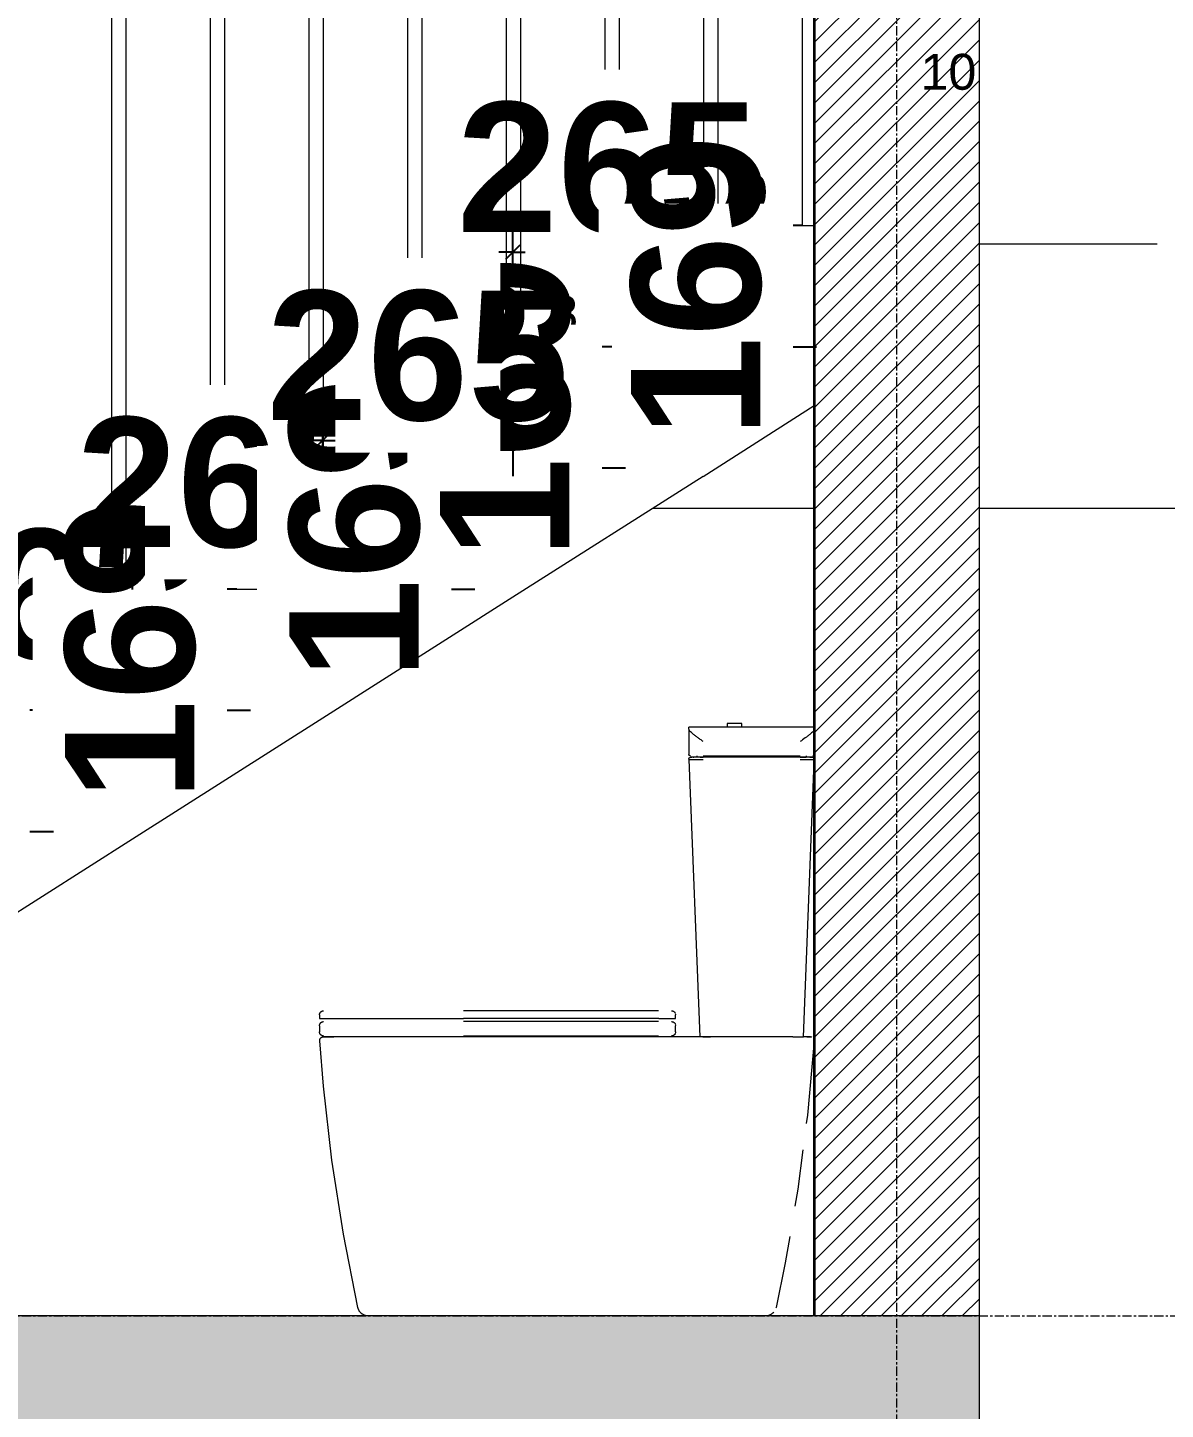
# Model space of a CAD drawing. Header units: inches. Extents: x 22 to 382261, y 22 to 371281.
# Drawn here: x 45617 to 47202, y 51440 to 53365 of the extents above; entities that cross this region are included whole.
import ezdxf

# ---------------------------------------------------------------- set-up
doc = ezdxf.new("R2010")
doc.units = ezdxf.units.IN
doc.header["$MEASUREMENT"] = 0
doc.linetypes.add('Grid Line 1_2_', pattern=[22.225, 12.7, -3.175, 3.175, -3.175])
for name, color, linetype, lineweight in [('A-ANNO-DIMS', 211, 'Continuous', 9), ('A-DETL-GENF', 92, 'Continuous', 9), ('A-DETL-THIN', 151, 'Continuous', 9), ('A-FLOR-HRAL', 11, 'Continuous', 9), ('A-FLOR-LEVL', 51, 'Continuous', 9), ('A-WALL-PATT', 111, 'Continuous', 9), ('I-WALL', 2, 'Continuous', 9), ('P-SANR-FIXT', 6, 'Continuous', 9), ('S-GRID', 1, 'Continuous', 9), ('S-STRS', 31, 'Continuous', 9), ('S-STRS-ANNO', 31, 'Continuous', 9)]:
    doc.layers.add(name, color=color, linetype=linetype, lineweight=lineweight)
doc.styles.add('Arial_1', font='arial.ttf', dxfattribs={"height": 340})
doc.styles.add('Arial_B_1', font='arialbd.ttf', dxfattribs={"height": 180.555556})
doc.dimstyles.new('1_3', dxfattribs={"dimscale": 304.8, "dimtxt": 51.01297, "dimasz": 0.065104, "dimexe": 0.164042, "dimexo": 0.0625, "dimgap": 0.082021, "dimtad": 1, "dimdec": 0, "dimzin": 0, "dimdsep": 46, "dimtxsty": 'Arial_B_1', "dimblk1": 'OBLIQUE', "dimblk2": 'OBLIQUE', "dimsah": 1, "dimcen": 0.09, "dimdle": 0.164042, "dimazin": 0, "dimtfac": 1, "dimtdec": 4, "dimtix": 1, "dimtmove": 0, "dimatfit": 3, "dimfxl": 0.164042, "dimfxlon": 1, "dimtvp": 1, "dimtfill": 1, "dimtolj": 1, "dimtzin": 0, "dimarcsym": 2})

# ---------------------------------------------------------------- blocks, each defined once
blk = doc.blocks.new('Railing - 20mm-958038-Section C-C - STAIRS')
at = {"layer": 'A-FLOR-HRAL'}
for p, q in [((11991.9, 1818.8), (11991.9, 2733.8)), ((12011.9, 2681.2), (12011.9, 2721.1))]:
    blk.add_line(p, q, dxfattribs=at)
blk = doc.blocks.new('Railing - 20mm-957130-Section C-C - STAIRS')
at = {"layer": 'A-FLOR-HRAL'}
for p, q in [((11854.4, 1818.8), (11854.4, 2797.9)), ((11874.4, 1818.8), (11874.4, 2808.6))]:
    blk.add_line(p, q, dxfattribs=at)
blk = doc.blocks.new('Railing - 20mm-957128-Section C-C - STAIRS')
at = {"layer": 'A-FLOR-HRAL'}
for p, q in [((11736.9, 1650), (11736.9, 2715.3)), ((11716.9, 1650), (11716.9, 2701.3))]:
    blk.add_line(p, q, dxfattribs=at)
blk = doc.blocks.new('Railing - 20mm-957126-Section C-C - STAIRS')
at = {"layer": 'A-FLOR-HRAL'}
for p, q in [((11599.4, 1650), (11599.4, 2618.7)), ((11579.4, 1650), (11579.4, 2604.7)), ((11579.4, 1650), (11588.2, 1650))]:
    blk.add_line(p, q, dxfattribs=at)
blk = doc.blocks.new('Railing - 20mm-957124-Section C-C - STAIRS')
at = {"layer": 'A-FLOR-HRAL'}
for p, q in [((11461.9, 1481.2), (11461.9, 2522.1)), ((11441.9, 1481.2), (11441.9, 2508.1))]:
    blk.add_line(p, q, dxfattribs=at)
blk = doc.blocks.new('Railing - 20mm-957122-Section C-C - STAIRS')
at = {"layer": 'A-FLOR-HRAL'}
for p, q in [((11324.4, 1481.3), (11324.4, 2425.5)), ((11304.4, 1312.5), (11304.4, 2411.5))]:
    blk.add_line(p, q, dxfattribs=at)
blk = doc.blocks.new('Railing - 20mm-957120-Section C-C - STAIRS')
at = {"layer": 'A-FLOR-HRAL'}
for p, q in [((11186.9, 1312.5), (11186.9, 2328.9)), ((11166.9, 1312.5), (11166.9, 2314.9))]:
    blk.add_line(p, q, dxfattribs=at)
blk = doc.blocks.new('Railing - 20mm-957118-Section C-C - STAIRS')
at = {"layer": 'A-FLOR-HRAL'}
for p, q in [((11029.4, 1143.8), (11029.4, 2218.3)), ((11049.4, 1143.8), (11049.4, 2232.3))]:
    blk.add_line(p, q, dxfattribs=at)
blk = doc.blocks.new('Railing - Railing-670068-Section C-C - STAIRS')
for name in ['Railing - 20mm-957130-Section C-C - STAIRS', 'Railing - 20mm-958038-Section C-C - STAIRS', 'Railing - 20mm-957128-Section C-C - STAIRS', 'Railing - 20mm-957126-Section C-C - STAIRS', 'Railing - 20mm-957124-Section C-C - STAIRS', 'Railing - 20mm-957122-Section C-C - STAIRS', 'Railing - 20mm-957120-Section C-C - STAIRS', 'Railing - 20mm-957118-Section C-C - STAIRS']:
    blk.add_blockref(name, (0, 0))
blk = doc.blocks.new('Water_Closet_Toilet_19179_0001 - 540 x 360mm-368831-Section C-C - STAIRS')
at = {"layer": 'P-SANR-FIXT'}
for p, q in [((12008.2, 1120), (11833.5, 1120)), ((11833.5, 1117.3), (11833.5, 1082.2)), ((11907, 1125), (11887, 1125)), ((11887, 1125), (11887, 1120)), ((11907, 1120), (11907, 1125)), ((11844.6, 1080), (11844.6, 1078.1)), ((11849.2, 1078.1), (11853.5, 1078.1)), ((11853.5, 1080), (11988.3, 1080)), ((11988.3, 1078.1), (11853.5, 1078.1)), ((11988.3, 1078.1), (11997, 1078.1)), ((11997.2, 1078.1), (11997.2, 1080)), ((11833.5, 1075.7), (11833.5, 1074.9)), ((11833.5, 1074.9), (11848.5, 688.8)), ((11833.5, 1074.9), (11839.4, 1074.9)), ((11839.4, 1074.9), (11843, 1074.9)), ((11843.5, 1074.9), (11853.5, 1074.9)), ((11988.3, 1074.9), (12002.5, 1074.9)), ((11993.3, 688.8), (12008.2, 1071.9)), ((12002.5, 1074.9), (12008.2, 1074.9)), ((11318.7, 719.3), (11318.7, 714.3)), ((11318.7, 714.3), (11519.5, 714.3)), ((11791.1, 725), (11519.2, 725)), ((11791.4, 714.3), (11519.5, 714.3)), ((11791.4, 714.3), (11815, 714.3)), ((11815, 714.3), (11815, 719.3)), ((11318.7, 704.3), (11318.7, 695.7)), ((11791.1, 710), (11519.2, 710)), ((11815, 695.7), (11815, 704.3)), ((11519.2, 690), (11791.1, 690)), ((11932.5, 688.8), (11519.2, 688.8)), ((11852.9, 688.8), (11863.5, 688.8)), ((11978.3, 688.8), (11863.5, 688.8)), ((11978.3, 688.8), (11993.3, 688.8)), ((11954.9, 311.8), (11954.7, 311.2))]:
    blk.add_line(p, q, dxfattribs=at)
at = {"layer": 'P-SANR-FIXT', "flags": 128}
for points in [[(11833.5, 1117.3), (11833.5, 1118.8), (11833.5, 1119.7), (11833.5, 1120)], [(11835.7, 1080), (11835.6, 1080), (11835.5, 1080), (11835.4, 1080), (11835.4, 1080), (11835.3, 1080), (11835.2, 1080.1), (11835.1, 1080.1), (11835, 1080.1), (11834.9, 1080.1), (11834.9, 1080.2), (11834.8, 1080.2), (11834.7, 1080.2), (11834.6, 1080.3), (11834.5, 1080.3), (11834.5, 1080.4), (11834.4, 1080.4), (11834.3, 1080.5), (11834.3, 1080.5), (11834.2, 1080.6), (11834.1, 1080.7), (11834.1, 1080.7), (11834, 1080.8), (11834, 1080.9), (11833.9, 1080.9), (11833.9, 1081), (11833.8, 1081.1), (11833.8, 1081.1), (11833.7, 1081.2), (11833.7, 1081.3), (11833.7, 1081.4), (11833.6, 1081.5), (11833.6, 1081.6), (11833.6, 1081.6), (11833.6, 1081.7), (11833.6, 1081.8), (11833.5, 1081.9), (11833.5, 1082), (11833.5, 1082.1), (11833.5, 1082.1)], [(11833.9, 1077.1), (11833.9, 1077.2), (11834, 1077.3), (11834.1, 1077.3), (11834.1, 1077.4), (11834.2, 1077.5), (11834.2, 1077.5), (11834.3, 1077.6), (11834.4, 1077.6), (11834.5, 1077.7), (11834.5, 1077.7), (11834.6, 1077.8), (11834.7, 1077.8), (11834.8, 1077.9), (11834.9, 1077.9), (11834.9, 1077.9), (11835, 1078), (11835.1, 1078), (11835.2, 1078), (11835.3, 1078.1), (11835.4, 1078.1), (11835.5, 1078.1), (11835.6, 1078.1), (11835.6, 1078.1), (11835.7, 1078.1), (11835.8, 1078.1)], [(11835.8, 1078.1), (11835.8, 1078.1), (11835.8, 1078.1), (11835.9, 1078.1), (11836, 1078.1), (11836.1, 1078.1), (11836.3, 1078.1), (11836.4, 1078.1), (11836.7, 1078.1), (11836.9, 1078.1), (11837.2, 1078.1), (11837.4, 1078.1)], [(11853.5, 1078.1), (11852.8, 1078.1), (11852.1, 1078.1), (11851.4, 1078.1), (11850.7, 1078.1), (11850, 1078.1), (11849.3, 1078.1), (11848.6, 1078.1), (11847.9, 1078.1), (11847.3, 1078.1), (11846.6, 1078.1), (11846, 1078.1), (11845.3, 1078.1), (11844.7, 1078.1), (11844.1, 1078.1), (11843.5, 1078.1), (11842.9, 1078.1), (11842.3, 1078.1), (11841.8, 1078.1), (11841.3, 1078.1), (11840.8, 1078.1), (11840.3, 1078.1), (11839.8, 1078.1), (11839.4, 1078.1), (11839, 1078.1), (11838.6, 1078.1), (11838.2, 1078.1), (11837.9, 1078.1), (11837.5, 1078.1), (11837.2, 1078.1), (11837, 1078.1), (11836.7, 1078.1), (11836.5, 1078.1), (11836.3, 1078.1), (11836.1, 1078.1), (11836, 1078.1), (11835.9, 1078.1), (11835.8, 1078.1), (11835.8, 1078.1), (11835.8, 1078.1)], [(11839.3, 1078.1), (11839.7, 1078.1), (11840.2, 1078.1)], [(12006.1, 1078.1), (12006.1, 1078.1), (12006, 1078.1), (12006, 1078.1), (12005.9, 1078.1), (12005.7, 1078.1), (12005.6, 1078.1), (12005.4, 1078.1), (12005.2, 1078.1), (12004.9, 1078.1), (12004.7, 1078.1), (12004.4, 1078.1), (12004.1, 1078.1), (12003.7, 1078.1), (12003.4, 1078.1), (12003, 1078.1), (12002.6, 1078.1), (12002.1, 1078.1), (12001.7, 1078.1), (12001.2, 1078.1), (12000.7, 1078.1), (12000.2, 1078.1), (11999.6, 1078.1), (11999.1, 1078.1), (11998.5, 1078.1), (11997.9, 1078.1), (11997.3, 1078.1), (11996.7, 1078.1), (11996.1, 1078.1), (11995.4, 1078.1), (11994.7, 1078.1), (11994.1, 1078.1), (11993.4, 1078.1), (11992.7, 1078.1), (11992, 1078.1), (11991.3, 1078.1), (11990.6, 1078.1), (11989.9, 1078.1), (11989.2, 1078.1), (11988.5, 1078.1), (11988.3, 1078.1)], [(12002, 1078.1), (12002.4, 1078.1), (12002.9, 1078.1), (12003.3, 1078.1), (12003.6, 1078.1), (12004, 1078.1), (12004.3, 1078.1), (12004.6, 1078.1), (12004.9, 1078.1), (12005.1, 1078.1), (12005.3, 1078.1), (12005.5, 1078.1), (12005.7, 1078.1), (12005.8, 1078.1), (12005.9, 1078.1), (12006, 1078.1), (12006.1, 1078.1), (12006.1, 1078.1)], [(12008.2, 1081.5), (12008.2, 1081.4), (12008.1, 1081.3), (12008.1, 1081.2), (12008.1, 1081.2), (12008, 1081.1), (12008, 1081), (12007.9, 1080.9), (12007.9, 1080.9), (12007.8, 1080.8), (12007.8, 1080.7), (12007.7, 1080.7), (12007.6, 1080.6), (12007.6, 1080.6), (12007.5, 1080.5), (12007.5, 1080.4), (12007.4, 1080.4), (12007.3, 1080.3), (12007.2, 1080.3), (12007.2, 1080.3), (12007.1, 1080.2), (12007, 1080.2), (12006.9, 1080.1), (12006.8, 1080.1), (12006.8, 1080.1), (12006.7, 1080.1), (12006.6, 1080), (12006.5, 1080), (12006.4, 1080), (12006.3, 1080), (12006.2, 1080), (12006.2, 1080), (12006.1, 1080)], [(12006.1, 1078.1), (12006.2, 1078.1), (12006.3, 1078.1), (12006.3, 1078.1), (12006.4, 1078.1), (12006.5, 1078.1), (12006.6, 1078), (12006.7, 1078), (12006.8, 1078), (12006.9, 1078), (12007, 1077.9), (12007, 1077.9), (12007.1, 1077.8), (12007.2, 1077.8), (12007.3, 1077.8), (12007.4, 1077.7), (12007.4, 1077.7), (12007.5, 1077.6), (12007.6, 1077.5), (12007.6, 1077.5), (12007.7, 1077.4), (12007.8, 1077.3), (12007.8, 1077.3), (12007.9, 1077.2), (12007.9, 1077.1), (12008, 1077.1), (12008, 1077)], [(11833.5, 1075.7), (11833.5, 1075.8), (11833.5, 1075.9), (11833.5, 1076), (11833.5, 1076.1), (11833.5, 1076.2), (11833.5, 1076.3), (11833.6, 1076.4), (11833.6, 1076.5), (11833.6, 1076.6), (11833.6, 1076.6)], [(11318.7, 719.3), (11318.7, 719.6), (11318.8, 719.8), (11318.8, 720), (11318.8, 720.2), (11318.8, 720.5), (11318.9, 720.7), (11319, 720.9), (11319, 721.1), (11319.1, 721.3), (11319.2, 721.5), (11319.3, 721.7), (11319.4, 721.9), (11319.5, 722.1), (11319.6, 722.3), (11319.7, 722.5), (11319.9, 722.7), (11320, 722.9), (11320.1, 723.1), (11320.3, 723.2), (11320.5, 723.4), (11320.6, 723.6), (11320.8, 723.7), (11321, 723.8), (11321.2, 724), (11321.3, 724.1), (11321.5, 724.2), (11321.7, 724.3), (11321.9, 724.4), (11322.1, 724.5), (11322.4, 724.6), (11322.6, 724.7), (11322.8, 724.8), (11323, 724.8), (11323.2, 724.9), (11323.4, 724.9), (11323.7, 725), (11323.9, 725), (11324.1, 725), (11324.3, 725), (11324.4, 725)], [(11809.3, 725), (11809.5, 725), (11809.8, 725), (11810, 725), (11810.2, 724.9), (11810.4, 724.9), (11810.7, 724.8), (11810.9, 724.8), (11811.1, 724.7), (11811.3, 724.6), (11811.5, 724.6), (11811.7, 724.5), (11811.9, 724.4), (11812.1, 724.3), (11812.3, 724.1), (11812.5, 724), (11812.7, 723.9), (11812.9, 723.7), (11813.1, 723.6), (11813.2, 723.4), (11813.4, 723.3), (11813.5, 723.1), (11813.7, 722.9), (11813.8, 722.8), (11814, 722.6), (11814.1, 722.4), (11814.2, 722.2), (11814.3, 722), (11814.4, 721.8), (11814.5, 721.6), (11814.6, 721.4)], [(11814.9, 720.5), (11814.9, 720.3), (11814.9, 720.1), (11815, 719.8), (11815, 719.6), (11815, 719.4)], [(11318.7, 704.3), (11318.7, 704.6), (11318.8, 704.8), (11318.8, 705), (11318.8, 705.2), (11318.8, 705.5), (11318.9, 705.7), (11319, 705.9), (11319, 706.1), (11319.1, 706.3), (11319.2, 706.5), (11319.3, 706.7), (11319.4, 706.9), (11319.5, 707.1), (11319.6, 707.3), (11319.7, 707.5), (11319.9, 707.7), (11320, 707.9), (11320.1, 708.1), (11320.3, 708.2), (11320.5, 708.4), (11320.6, 708.6), (11320.8, 708.7), (11321, 708.8), (11321.2, 709), (11321.3, 709.1), (11321.5, 709.2), (11321.7, 709.3), (11321.9, 709.4), (11322.1, 709.5), (11322.4, 709.6), (11322.6, 709.7), (11322.8, 709.8), (11323, 709.8), (11323.2, 709.9), (11323.4, 709.9), (11323.7, 710), (11323.9, 710), (11324.1, 710), (11324.3, 710), (11324.4, 710)], [(11324.4, 690), (11324.2, 690), (11324, 690), (11323.7, 690), (11323.5, 690.1), (11323.3, 690.1), (11323.1, 690.2), (11322.8, 690.2), (11322.6, 690.3), (11322.4, 690.4), (11322.2, 690.4), (11322, 690.5), (11321.8, 690.6), (11321.6, 690.7), (11321.4, 690.9), (11321.2, 691), (11321, 691.1), (11320.8, 691.3), (11320.7, 691.4), (11320.5, 691.6), (11320.3, 691.7), (11320.2, 691.9), (11320, 692.1), (11319.9, 692.2), (11319.8, 692.4), (11319.6, 692.6), (11319.5, 692.8), (11319.4, 693), (11319.3, 693.2), (11319.2, 693.4), (11319.1, 693.6), (11319, 693.8), (11319, 694), (11318.9, 694.3), (11318.9, 694.5), (11318.8, 694.7), (11318.8, 694.9), (11318.8, 695.2), (11318.7, 695.4), (11318.7, 695.6), (11318.7, 695.7)], [(11809.3, 710), (11809.5, 710), (11809.8, 710), (11810, 710), (11810.2, 709.9), (11810.4, 709.9), (11810.7, 709.8), (11810.9, 709.8), (11811.1, 709.7), (11811.3, 709.6), (11811.5, 709.6), (11811.7, 709.5), (11811.9, 709.4), (11812.1, 709.3), (11812.3, 709.1), (11812.5, 709), (11812.7, 708.9), (11812.9, 708.7), (11813.1, 708.6), (11813.2, 708.4), (11813.4, 708.3), (11813.5, 708.1), (11813.7, 707.9), (11813.8, 707.8), (11814, 707.6), (11814.1, 707.4), (11814.2, 707.2), (11814.3, 707), (11814.4, 706.8), (11814.5, 706.6), (11814.6, 706.4)], [(11814.6, 693.7), (11814.5, 693.5), (11814.4, 693.3), (11814.3, 693.1), (11814.2, 692.9), (11814.1, 692.7), (11814, 692.5), (11813.9, 692.3), (11813.7, 692.1), (11813.6, 691.9), (11813.4, 691.8), (11813.3, 691.6), (11813.1, 691.4), (11812.9, 691.3), (11812.7, 691.2), (11812.6, 691), (11812.4, 690.9), (11812.2, 690.8), (11812, 690.7), (11811.8, 690.6), (11811.6, 690.5), (11811.4, 690.4), (11811.2, 690.3), (11810.9, 690.2), (11810.7, 690.2), (11810.5, 690.1), (11810.3, 690.1), (11810.1, 690), (11809.8, 690), (11809.6, 690), (11809.4, 690), (11809.3, 690)], [(11815, 695.7), (11815, 695.4), (11815, 695.2), (11814.9, 695), (11814.9, 694.8), (11814.9, 694.5), (11814.8, 694.3)], [(11814.9, 705.5), (11814.9, 705.3), (11814.9, 705.1), (11815, 704.8), (11815, 704.6), (11815, 704.4)], [(11319.1, 683.4), (11319, 683.6), (11319, 683.8), (11319, 684), (11319.1, 684.2), (11319.1, 684.4), (11319.1, 684.6), (11319.2, 684.8), (11319.2, 685), (11319.3, 685.2), (11319.3, 685.4), (11319.4, 685.6), (11319.5, 685.8), (11319.5, 686), (11319.6, 686.1), (11319.7, 686.3), (11319.8, 686.5), (11319.9, 686.7), (11320.1, 686.8), (11320.2, 687), (11320.3, 687.1), (11320.5, 687.3), (11320.6, 687.4), (11320.7, 687.5), (11320.9, 687.7), (11321.1, 687.8), (11321.2, 687.9), (11321.4, 688), (11321.6, 688.1), (11321.7, 688.2), (11321.9, 688.3), (11322.1, 688.4), (11322.3, 688.5), (11322.5, 688.5), (11322.7, 688.6), (11322.9, 688.6), (11323, 688.7), (11323.2, 688.7), (11323.4, 688.8), (11323.6, 688.8), (11323.8, 688.8), (11324, 688.8), (11324, 688.8)], [(11372.2, 311.8), (11352.1, 414), (11336.1, 516.8), (11324.2, 620.2), (11319.1, 683.4)], [(11519.2, 688.8), (11511.8, 688.8), (11504.4, 688.8), (11497.1, 688.8), (11489.7, 688.8), (11482.4, 688.8), (11475.1, 688.8), (11467.8, 688.8), (11460.7, 688.8), (11453.6, 688.8), (11446.6, 688.8), (11439.7, 688.8), (11432.9, 688.8), (11426.2, 688.8), (11419.7, 688.8), (11413.3, 688.8), (11407, 688.8), (11400.9, 688.8), (11395, 688.8), (11389.3, 688.8), (11383.8, 688.8), (11378.4, 688.8), (11373.3, 688.8), (11368.4, 688.8), (11363.7, 688.8), (11359.2, 688.8), (11355, 688.8), (11351, 688.8), (11347.3, 688.8), (11343.9, 688.8), (11340.7, 688.8), (11337.7, 688.8), (11335.1, 688.8), (11332.7, 688.8), (11330.6, 688.8), (11328.8, 688.8), (11327.3, 688.8), (11326, 688.8), (11325.1, 688.8), (11324.5, 688.8), (11324.1, 688.8), (11324, 688.8)], [(11324, 688.8), (11324.2, 688.8), (11324.6, 688.8), (11325.4, 688.8), (11326.4, 688.8), (11327.7, 688.8), (11329.3, 688.8), (11331.2, 688.8), (11333.4, 688.8), (11335.9, 688.8), (11338.6, 688.8)], [(11948.3, 688.8), (11946.8, 688.8), (11943.9, 688.8), (11941, 688.8), (11938.1, 688.8), (11935.1, 688.8), (11932.5, 688.8)], [(12003, 688.8), (12002.9, 688.8), (12002.8, 688.8), (12002.5, 688.8), (12002, 688.8), (12001.5, 688.8), (12000.9, 688.8), (12000.1, 688.8), (11999.2, 688.8), (11998.2, 688.8), (11997.1, 688.8), (11995.9, 688.8), (11994.6, 688.8), (11993.3, 688.8)], [(12008, 683.4), (11998.7, 579.8), (11997.1, 568.1)], [(11997.7, 688.8), (11998.4, 688.8), (11999.3, 688.8), (12000.2, 688.8), (12001, 688.8), (12001.6, 688.8), (12002.1, 688.8), (12002.5, 688.8), (12002.8, 688.8), (12003, 688.8), (12003, 688.8)], [(12003, 688.8), (12003.2, 688.8), (12003.4, 688.8), (12003.6, 688.8), (12003.8, 688.7), (12004, 688.7), (12004.2, 688.6), (12004.4, 688.6), (12004.6, 688.5), (12004.8, 688.5), (12004.9, 688.4)], [(11992.3, 531.4), (11985.2, 476.5), (11981.1, 452.7)], [(11973.9, 410.5), (11967.6, 373.9), (11954.9, 311.8)], [(11386.8, 300), (11386.2, 300), (11385.6, 300), (11385, 300.1), (11384.5, 300.2), (11383.9, 300.3), (11383.3, 300.4), (11382.7, 300.6), (11382.1, 300.8), (11381.6, 301), (11381, 301.2), (11380.5, 301.4), (11379.9, 301.7), (11379.4, 302), (11378.9, 302.3), (11378.4, 302.6), (11377.9, 303), (11377.4, 303.3), (11376.9, 303.7), (11376.5, 304.1), (11376.1, 304.5), (11375.7, 305), (11375.3, 305.4), (11374.9, 305.9), (11374.6, 306.4), (11374.2, 306.9), (11373.9, 307.4), (11373.6, 307.9), (11373.3, 308.5), (11373.1, 309), (11372.9, 309.6), (11372.7, 310.1), (11372.5, 310.7), (11372.3, 311.3), (11372.2, 311.8)], [(11943.7, 300.4), (11943.1, 300.3), (11942.5, 300.2), (11942, 300.1), (11941.4, 300), (11940.8, 300), (11940.2, 300)], [(11951.7, 305.4), (11951.3, 305), (11950.9, 304.5), (11950.5, 304.1), (11950.1, 303.7), (11949.6, 303.3), (11949.1, 302.9), (11948.6, 302.6), (11948.1, 302.3), (11947.6, 302), (11947.1, 301.7), (11946.5, 301.4), (11946, 301.2), (11945.4, 300.9), (11944.9, 300.7), (11944.3, 300.6)]]:
    blk.add_lwpolyline(points, dxfattribs=at)
at = {"layer": 'P-SANR-FIXT'}
blk.add_open_spline([(11853.5, 1100), (11852.1, 1101), (11849.3, 1103), (11845.3, 1105.9), (11841.5, 1108.7), (11838.2, 1111.3), (11835.6, 1113.7), (11833.9, 1115.7), (11833.5, 1116.8), (11833.5, 1117.3)], degree=3, dxfattribs=at)
blk.add_open_spline([(12008.3, 1117), (12008.1, 1116.2), (12007.2, 1114.7), (12004.6, 1112.2), (12002, 1110), (11998.9, 1107.6), (11994.4, 1104.3), (11990.8, 1101.7), (11988.3, 1100)], degree=3, knots=[0.031614, 0.031614, 0.031614, 0.031614, 0.25, 0.375, 0.5, 0.625, 0.75, 1, 1, 1, 1], dxfattribs=at)
blk = doc.blocks.new('_Oblique')
at = {"color": 0, "linetype": 'ByBlock', "lineweight": -2}
blk.add_line((-0.5, -0.5), (0.5, 0.5), dxfattribs=at)
blk = doc.blocks.new('*D5031')
at = {"layer": 'A-ANNO-DIMS', "color": 0, "lineweight": -2, "transparency": 16777216}
for p, q in [((46292.9, 53021.1), (46292.9, 53102)), ((46557.9, 53083), (46557.9, 53002)), ((46292.9, 53052), (46273.1, 53052)), ((46292.9, 53052), (46557.9, 53052)), ((46557.9, 53052), (46577.8, 53052))]:
    blk.add_line(p, q, dxfattribs=at)
at = {"layer": 'Defpoints', "color": 0, "transparency": 16777216}
blk.add_point((46292.9, 53002), dxfattribs=at)
at = {"layer": 'A-ANNO-DIMS', "color": 0, "lineweight": -2, "transparency": 16777216, "xscale": 19.84375, "yscale": 19.84375, "zscale": 19.84375}
blk.add_blockref('_Oblique', (46292.9, 53052), dxfattribs=at)
at = {"layer": 'A-ANNO-DIMS', "color": 0, "lineweight": -2, "transparency": 16777216, "xscale": 19.84375, "yscale": 19.84375, "zscale": 19.84375, "rotation": 180}
blk.add_blockref('_Oblique', (46557.9, 53052), dxfattribs=at)
at = {"layer": 'A-ANNO-DIMS', "color": 0, "transparency": 16777216, "insert": (46425.4, 53169.2), "char_height": 180.56, "width": 139.921, "attachment_point": 5, "style": 'Arial_B_1', "bg_fill": 3, "box_fill_scale": 1.25, "bg_fill_color": 256, "bg_fill_true_color": 13158600, "bg_fill_transparency": 0}
blk.add_mtext('\\A1;265', dxfattribs=at)
at = {"layer": 'Defpoints', "color": 0, "transparency": 16777216}
for p in [(46557.9, 53102), (46557.9, 53052)]:
    blk.add_point(p, dxfattribs=at)
blk = doc.blocks.new('*D5044')
at = {"layer": 'A-ANNO-DIMS', "color": 0, "lineweight": -2, "transparency": 16777216}
for p, q in [((45602.6, 52413.9), (45602.6, 52433.8)), ((45633.5, 52413.9), (45552.6, 52413.9)), ((45602.6, 52413.9), (45602.6, 52245.2)), ((45571.6, 52245.2), (45652.6, 52245.2)), ((45602.6, 52245.2), (45602.6, 52225.3))]:
    blk.add_line(p, q, dxfattribs=at)
at = {"layer": 'Defpoints', "color": 0, "transparency": 16777216}
blk.add_point((45652.6, 52413.9), dxfattribs=at)
at = {"layer": 'A-ANNO-DIMS', "color": 0, "lineweight": -2, "transparency": 16777216, "xscale": 19.84375, "yscale": 19.84375, "zscale": 19.84375}
for p, rotation in [((45602.6, 52413.9), 270), ((45602.6, 52245.2), 90)]:
    blk.add_blockref('_Oblique', p, dxfattribs=dict(at, rotation=rotation))
at = {"layer": 'A-ANNO-DIMS', "color": 0, "transparency": 16777216, "insert": (45485.3, 52329.5), "char_height": 180.56, "width": 139.921, "attachment_point": 5, "rotation": 90, "style": 'Arial_B_1', "bg_fill": 3, "box_fill_scale": 1.25, "bg_fill_color": 256, "bg_fill_true_color": 13158600, "bg_fill_transparency": 0}
blk.add_mtext('\\A1;169', dxfattribs=at)
at = {"layer": 'Defpoints', "color": 0, "transparency": 16777216}
for p in [(45552.6, 52245.2), (45602.6, 52245.2)]:
    blk.add_point(p, dxfattribs=at)
blk = doc.blocks.new('*D5045')
at = {"layer": 'A-ANNO-DIMS', "color": 0, "lineweight": -2, "transparency": 16777216}
for p, q in [((45497.9, 52426.5), (45497.9, 52507.4)), ((45762.9, 52488.4), (45762.9, 52407.4)), ((45497.9, 52457.4), (45478.1, 52457.4)), ((45497.9, 52457.4), (45762.9, 52457.4)), ((45762.9, 52457.4), (45782.8, 52457.4))]:
    blk.add_line(p, q, dxfattribs=at)
at = {"layer": 'Defpoints', "color": 0, "transparency": 16777216}
blk.add_point((45497.9, 52407.4), dxfattribs=at)
at = {"layer": 'A-ANNO-DIMS', "color": 0, "lineweight": -2, "transparency": 16777216, "xscale": 19.84375, "yscale": 19.84375, "zscale": 19.84375}
blk.add_blockref('_Oblique', (45497.9, 52457.4), dxfattribs=at)
at = {"layer": 'A-ANNO-DIMS', "color": 0, "lineweight": -2, "transparency": 16777216, "xscale": 19.84375, "yscale": 19.84375, "zscale": 19.84375, "rotation": 180}
blk.add_blockref('_Oblique', (45762.9, 52457.4), dxfattribs=at)
at = {"layer": 'A-ANNO-DIMS', "color": 0, "transparency": 16777216, "insert": (45630.4, 52574.6), "char_height": 180.56, "width": 139.921, "attachment_point": 5, "style": 'Arial_B_1', "bg_fill": 3, "box_fill_scale": 1.25, "bg_fill_color": 256, "bg_fill_true_color": 13158600, "bg_fill_transparency": 0}
blk.add_mtext('\\A1;265', dxfattribs=at)
at = {"layer": 'Defpoints', "color": 0, "transparency": 16777216}
for p in [(45762.9, 52507.4), (45762.9, 52457.4)]:
    blk.add_point(p, dxfattribs=at)
blk = doc.blocks.new('*D5046')
at = {"layer": 'A-ANNO-DIMS', "color": 0, "lineweight": -2, "transparency": 16777216}
for p, q in [((45877.4, 52582.7), (45877.4, 52602.5)), ((45908.4, 52582.7), (45827.4, 52582.7)), ((45877.4, 52582.7), (45877.4, 52413.9)), ((45846.5, 52413.9), (45927.4, 52413.9)), ((45877.4, 52413.9), (45877.4, 52394.1))]:
    blk.add_line(p, q, dxfattribs=at)
at = {"layer": 'Defpoints', "color": 0, "transparency": 16777216}
blk.add_point((45927.4, 52582.7), dxfattribs=at)
at = {"layer": 'A-ANNO-DIMS', "color": 0, "lineweight": -2, "transparency": 16777216, "xscale": 19.84375, "yscale": 19.84375, "zscale": 19.84375}
for p, rotation in [((45877.4, 52582.7), 270), ((45877.4, 52413.9), 90)]:
    blk.add_blockref('_Oblique', p, dxfattribs=dict(at, rotation=rotation))
at = {"layer": 'A-ANNO-DIMS', "color": 0, "transparency": 16777216, "insert": (45760.2, 52498.3), "char_height": 180.56, "width": 139.921, "attachment_point": 5, "rotation": 90, "style": 'Arial_B_1', "bg_fill": 3, "box_fill_scale": 1.25, "bg_fill_color": 256, "bg_fill_true_color": 13158600, "bg_fill_transparency": 0}
blk.add_mtext('\\A1;169', dxfattribs=at)
at = {"layer": 'Defpoints', "color": 0, "transparency": 16777216}
for p in [(45827.4, 52413.9), (45877.4, 52413.9)]:
    blk.add_point(p, dxfattribs=at)
blk = doc.blocks.new('*D5047')
at = {"layer": 'A-ANNO-DIMS', "color": 0, "lineweight": -2, "transparency": 16777216}
for p, q in [((45762.9, 52582.2), (45762.9, 52663.1)), ((46027.9, 52644.1), (46027.9, 52563.1)), ((45762.9, 52613.1), (45743.1, 52613.1)), ((45762.9, 52613.1), (46027.9, 52613.1)), ((46027.9, 52613.1), (46047.8, 52613.1))]:
    blk.add_line(p, q, dxfattribs=at)
at = {"layer": 'Defpoints', "color": 0, "transparency": 16777216}
blk.add_point((45762.9, 52563.1), dxfattribs=at)
at = {"layer": 'A-ANNO-DIMS', "color": 0, "lineweight": -2, "transparency": 16777216, "xscale": 19.84375, "yscale": 19.84375, "zscale": 19.84375}
blk.add_blockref('_Oblique', (45762.9, 52613.1), dxfattribs=at)
at = {"layer": 'A-ANNO-DIMS', "color": 0, "lineweight": -2, "transparency": 16777216, "xscale": 19.84375, "yscale": 19.84375, "zscale": 19.84375, "rotation": 180}
blk.add_blockref('_Oblique', (46027.9, 52613.1), dxfattribs=at)
at = {"layer": 'A-ANNO-DIMS', "color": 0, "transparency": 16777216, "insert": (45895.4, 52730.3), "char_height": 180.56, "width": 139.921, "attachment_point": 5, "style": 'Arial_B_1', "bg_fill": 3, "box_fill_scale": 1.25, "bg_fill_color": 256, "bg_fill_true_color": 13158600, "bg_fill_transparency": 0}
blk.add_mtext('\\A1;265', dxfattribs=at)
at = {"layer": 'Defpoints', "color": 0, "transparency": 16777216}
for p in [(46027.9, 52663.1), (46027.9, 52613.1)]:
    blk.add_point(p, dxfattribs=at)
blk = doc.blocks.new('*D5048')
at = {"layer": 'A-ANNO-DIMS', "color": 0, "lineweight": -2, "transparency": 16777216}
for p, q in [((46190, 52751.4), (46190, 52771.3)), ((46221, 52751.4), (46140, 52751.4)), ((46190, 52751.4), (46190, 52582.7)), ((46159.1, 52582.7), (46240, 52582.7)), ((46190, 52582.7), (46190, 52562.8))]:
    blk.add_line(p, q, dxfattribs=at)
at = {"layer": 'Defpoints', "color": 0, "transparency": 16777216}
blk.add_point((46240, 52751.4), dxfattribs=at)
at = {"layer": 'A-ANNO-DIMS', "color": 0, "lineweight": -2, "transparency": 16777216, "xscale": 19.84375, "yscale": 19.84375, "zscale": 19.84375}
for p, rotation in [((46190, 52751.4), 270), ((46190, 52582.7), 90)]:
    blk.add_blockref('_Oblique', p, dxfattribs=dict(at, rotation=rotation))
at = {"layer": 'A-ANNO-DIMS', "color": 0, "transparency": 16777216, "insert": (46072.8, 52667), "char_height": 180.56, "width": 139.921, "attachment_point": 5, "rotation": 90, "style": 'Arial_B_1', "bg_fill": 3, "box_fill_scale": 1.25, "bg_fill_color": 256, "bg_fill_true_color": 13158600, "bg_fill_transparency": 0}
blk.add_mtext('\\A1;169', dxfattribs=at)
at = {"layer": 'Defpoints', "color": 0, "transparency": 16777216}
for p in [(46140, 52582.7), (46190, 52582.7)]:
    blk.add_point(p, dxfattribs=at)
blk = doc.blocks.new('*D5049')
at = {"layer": 'A-ANNO-DIMS', "color": 0, "lineweight": -2, "transparency": 16777216}
for p, q in [((46666.2, 53088.9), (46666.2, 53108.8)), ((46697.1, 53088.9), (46616.2, 53088.9)), ((46666.2, 53088.9), (46666.2, 52920.2)), ((46635.2, 52920.2), (46716.2, 52920.2)), ((46666.2, 52920.2), (46666.2, 52900.3))]:
    blk.add_line(p, q, dxfattribs=at)
at = {"layer": 'Defpoints', "color": 0, "transparency": 16777216}
blk.add_point((46716.2, 53088.9), dxfattribs=at)
at = {"layer": 'A-ANNO-DIMS', "color": 0, "lineweight": -2, "transparency": 16777216, "xscale": 19.84375, "yscale": 19.84375, "zscale": 19.84375}
for p, rotation in [((46666.2, 53088.9), 270), ((46666.2, 52920.2), 90)]:
    blk.add_blockref('_Oblique', p, dxfattribs=dict(at, rotation=rotation))
at = {"layer": 'A-ANNO-DIMS', "color": 0, "transparency": 16777216, "insert": (46548.9, 53004.5), "char_height": 180.56, "width": 139.921, "attachment_point": 5, "rotation": 90, "style": 'Arial_B_1', "bg_fill": 3, "box_fill_scale": 1.25, "bg_fill_color": 256, "bg_fill_true_color": 13158600, "bg_fill_transparency": 0}
blk.add_mtext('\\A1;169', dxfattribs=at)
at = {"layer": 'Defpoints', "color": 0, "transparency": 16777216}
for p in [(46616.2, 52920.2), (46666.2, 52920.2)]:
    blk.add_point(p, dxfattribs=at)
blk = doc.blocks.new('*D5050')
at = {"layer": 'A-ANNO-DIMS', "color": 0, "lineweight": -2, "transparency": 16777216}
for p, q in [((46399.9, 52920.2), (46399.9, 52940)), ((46430.9, 52920.2), (46349.9, 52920.2)), ((46399.9, 52920.2), (46399.9, 52751.4)), ((46369, 52751.4), (46449.9, 52751.4)), ((46399.9, 52751.4), (46399.9, 52731.6))]:
    blk.add_line(p, q, dxfattribs=at)
at = {"layer": 'Defpoints', "color": 0, "transparency": 16777216}
blk.add_point((46449.9, 52920.2), dxfattribs=at)
at = {"layer": 'A-ANNO-DIMS', "color": 0, "lineweight": -2, "transparency": 16777216, "xscale": 19.84375, "yscale": 19.84375, "zscale": 19.84375}
for p, rotation in [((46399.9, 52920.2), 270), ((46399.9, 52751.4), 90)]:
    blk.add_blockref('_Oblique', p, dxfattribs=dict(at, rotation=rotation))
at = {"layer": 'A-ANNO-DIMS', "color": 0, "transparency": 16777216, "insert": (46282.7, 52835.8), "char_height": 180.56, "width": 139.921, "attachment_point": 5, "rotation": 90, "style": 'Arial_B_1', "bg_fill": 3, "box_fill_scale": 1.25, "bg_fill_color": 256, "bg_fill_true_color": 13158600, "bg_fill_transparency": 0}
blk.add_mtext('\\A1;169', dxfattribs=at)
at = {"layer": 'Defpoints', "color": 0, "transparency": 16777216}
for p in [(46349.9, 52751.4), (46399.9, 52751.4)]:
    blk.add_point(p, dxfattribs=at)
blk = doc.blocks.new('*D5051')
at = {"layer": 'A-ANNO-DIMS', "color": 0, "lineweight": -2, "transparency": 16777216}
for p, q in [((46027.9, 52758.8), (46027.9, 52839.8)), ((46292.9, 52820.7), (46292.9, 52739.8)), ((46027.9, 52789.8), (46008.1, 52789.8)), ((46027.9, 52789.8), (46292.9, 52789.8)), ((46292.9, 52789.8), (46312.8, 52789.8))]:
    blk.add_line(p, q, dxfattribs=at)
at = {"layer": 'Defpoints', "color": 0, "transparency": 16777216}
blk.add_point((46027.9, 52739.8), dxfattribs=at)
at = {"layer": 'A-ANNO-DIMS', "color": 0, "lineweight": -2, "transparency": 16777216, "xscale": 19.84375, "yscale": 19.84375, "zscale": 19.84375}
blk.add_blockref('_Oblique', (46027.9, 52789.8), dxfattribs=at)
at = {"layer": 'A-ANNO-DIMS', "color": 0, "lineweight": -2, "transparency": 16777216, "xscale": 19.84375, "yscale": 19.84375, "zscale": 19.84375, "rotation": 180}
blk.add_blockref('_Oblique', (46292.9, 52789.8), dxfattribs=at)
at = {"layer": 'A-ANNO-DIMS', "color": 0, "transparency": 16777216, "insert": (46160.4, 52906.9), "char_height": 180.56, "width": 139.921, "attachment_point": 5, "style": 'Arial_B_1', "bg_fill": 3, "box_fill_scale": 1.25, "bg_fill_color": 256, "bg_fill_true_color": 13158600, "bg_fill_transparency": 0}
blk.add_mtext('\\A1;265', dxfattribs=at)
at = {"layer": 'Defpoints', "color": 0, "transparency": 16777216}
for p in [(46292.9, 52839.8), (46292.9, 52789.8)]:
    blk.add_point(p, dxfattribs=at)

msp = doc.modelspace()

# ---------------------------------------------------------------- hatches: boundary and pattern name
at = {"layer": 'A-DETL-GENF'}
h = msp.add_hatch(dxfattribs=at)
h.set_pattern_fill('FP_4', style=0, pattern_type=2)
h.set_pattern_definition([(50, (38097.885, 55901.265), (91.09195, -7.9692), [9.525, -104.775]), (355, (38097.89, 55901.265), (-17.6212, 95.5283), [7.62, -83.82]), (100.451, (38105.48, 55900.6), (73.47134, 87.55785), [8.095, -89.045]), (46.184, (38097.89, 55926.66), (135.5398, -21.0213), [14.287, -157.162]), (96.636, (38109.18, 55924.91), (118.7017, 123.7142), [12.143, -133.568]), (351.184, (38097.89, 55926.66), (118.7029, 123.713), [11.43, -125.73]), (21, (38110.585, 55920.315), (75.80726, -51.1323), [9.525, -104.775]), (326, (38110.59, 55920.315), (30.9012, 92.0939), [7.62, -83.82]), (71.451, (38116.9, 55916.05), (106.7084, 40.9602), [8.095, -89.045]), (37.5, (38097.885, 55901.265), (1.54416, 42.27754), [4.191, -78.613, 4.191, -80.899, -84.137]), (37.5, (38097.885, 55901.265), (1.54416, 42.27754), [-167.894, 4.191, -79.946]), (7.5, (38097.885, 55901.265), (33.40972, 50.09037), [4.191, -44.323, 4.191, -76.708, -32.068]), (7.5, (38097.885, 55901.265), (33.40972, 50.09037), [-129.413, 4.191, -27.877]), (327.5, (38069.564, 55901.265), (67.79551, -2.86403), [4.191, -27.559, 4.191, -94.869, -131.445]), (327.5, (38069.564, 55901.265), (67.79551, -2.86403), [-130.81, 4.191, -127.254]), (317.5, (38056.864, 55901.265), (74.06478, 12.71375), [4.191, -37.084, 4.191, -61.595, -93.345]), (317.5, (38056.864, 55901.265), (74.06478, 12.71375), [-107.061, 4.191, -89.154])])
h.paths.add_polyline_path([(46712.9, 51420.2), (46942.9, 51420.2), (46942.9, 51570.2), (42682.5, 51570.2), (42682.5, 51420.2), (45393.4, 51420.2)])
h.paths.add_polyline_path([(44437.9, 55470.2), (44437.9, 55620.2), (42682.5, 55620.2), (42682.5, 55470.2), (44376.8, 55470.2)])
at = {"layer": 'A-WALL-PATT'}
h = msp.add_hatch(dxfattribs=at)
h.set_pattern_fill('FP_3', color=256, style=0, pattern_type=2)
h.set_pattern_definition([(45, (38097.885, 55901.265), (-14.142136, 14.142136), [])])
h.paths.add_polyline_path([(46942.9, 51570.2), (46942.9, 53951.4), (46712.9, 53951.4), (46712.9, 51570.2), (46748.9, 51570.2)])

# ---------------------------------------------------------------- linework, layer by layer
at = {"layer": 'A-DETL-THIN'}
for p, q in [((46942.9, 51570.2), (46942.9, 53951.4)), ((46942.9, 51570.2), (43418, 51570.2)), ((46942.9, 51420.2), (46942.9, 51570.2))]:
    msp.add_line(p, q, dxfattribs=at)
at = {"layer": 'A-FLOR-LEVL', "linetype": 'Grid Line 1_2_'}
msp.add_line((42408.3, 51570.2), (49383.9, 51570.2), dxfattribs=at)
at = {"layer": 'I-WALL', "lineweight": 35}
msp.add_line((46712.9, 53951.4), (46712.9, 51570.2), dxfattribs=at)
at = {"layer": 'I-WALL'}
for p, q in [((45616.7, 52695.2), (45734.2, 52695.2)), ((45754.2, 52695.2), (45871.7, 52695.2)), ((45891.7, 52695.2), (46009.2, 52695.2)), ((46488, 52695.2), (46712.9, 52695.2)), ((46942.9, 52695.2), (47612.9, 52695.2))]:
    msp.add_line(p, q, dxfattribs=at)
at = {"layer": 'S-GRID', "linetype": 'Grid Line 1_2_'}
msp.add_line((46827.9, 50820.2), (46827.9, 60048.9), dxfattribs=at)
at = {"layer": 'S-STRS'}
for p, q in [((46557.9, 53088.9), (46712.9, 53088.9)), ((46557.9, 52920.2), (46557.9, 53088.9)), ((46292.9, 52920.2), (46557.9, 52920.2)), ((46292.9, 52751.4), (46292.9, 52920.2)), ((46557.9, 52739.6), (46712.9, 52838.1)), ((46027.9, 52582.7), (46027.9, 52751.4)), ((46027.9, 52751.4), (46292.9, 52751.4)), ((46557.9, 52739.6), (46292.9, 52571.2)), ((45762.9, 52413.9), (45762.9, 52582.7)), ((45762.9, 52582.7), (46027.9, 52582.7)), ((46292.9, 52571.2), (46027.9, 52402.8)), ((45497.9, 52413.9), (45762.9, 52413.9)), ((46027.9, 52402.8), (45762.9, 52234.4)), ((45762.9, 52234.4), (45497.9, 52066))]:
    msp.add_line(p, q, dxfattribs=at)
at = {"layer": 'S-STRS', "flags": 128}
msp.add_lwpolyline([(47190.9, 53062.9), (47171.6, 53062.9), (47130.1, 53062.9), (47088.7, 53062.9), (47047.2, 53062.9), (47005.8, 53062.9), (46964.3, 53062.9), (46942.9, 53062.9)], dxfattribs=at)

# ---------------------------------------------------------------- block references
at = {"layer": 'A-FLOR-HRAL'}
msp.add_blockref('Railing - Railing-670068-Section C-C - STAIRS', (34704.7, 51270.2), dxfattribs=at)
at = {"layer": 'P-SANR-FIXT'}
msp.add_blockref('Water_Closet_Toilet_19179_0001 - 540 x 360mm-368831-Section C-C - STAIRS', (34704.7, 51270.2), dxfattribs=at)

# ---------------------------------------------------------------- texts
at = {"layer": 'S-STRS-ANNO', "char_height": 50, "attachment_point": 1, "line_spacing_factor": 0.941778, "style": 'Arial_1'}
for s, insert, width in [('10', (46861, 53328.1), 92.294), ('9', (46609.9, 53159.9), 46.147), ('8', (46344.9, 52991.2), 46.147), ('7', (46079.9, 52822.4), 46.147), ('6', (45814.9, 52653.7), 46.147)]:
    msp.add_mtext(s, dxfattribs=dict(at, insert=insert, width=width))

# ---------------------------------------------------------------- next in the draw order: dimensions: what is measured, and where the dimension line sits
at = {"layer": 'A-ANNO-DIMS'}
dim = msp.add_linear_dim(base=(46557.9, 53052), p1=(46292.9, 53002), p2=(46557.9, 53102), dimstyle='1_3', override={"dimpost": '<>', "dimfxl": 283.240181}, dxfattribs=at)
dim.commit()
dim.dimension.update_dxf_attribs({"geometry": '*D5031', "text_midpoint": (46425.4, 53169.2)})
dim = msp.add_linear_dim(base=(45602.6, 52245.2), p1=(45652.6, 52413.9), p2=(45552.6, 52245.2), angle=90, dimstyle='1_3', override={"dimpost": '<>', "dimfxl": 196.154435}, dxfattribs=at)
dim.commit()
dim.dimension.update_dxf_attribs({"geometry": '*D5044', "text_midpoint": (45485.3, 52329.5)})

# ---------------------------------------------------------------- next in the draw order: dimensions: what is measured, and where the dimension line sits
dim = msp.add_linear_dim(base=(46666.2, 52920.2), p1=(46716.2, 53088.9), p2=(46616.2, 52920.2), angle=90, dimstyle='1_3', override={"dimpost": '<>', "dimfxl": 196.154435}, dxfattribs=at)
dim.commit()
dim.dimension.update_dxf_attribs({"geometry": '*D5049', "text_midpoint": (46548.9, 53004.5)})
dim = msp.add_linear_dim(base=(45762.9, 52457.4), p1=(45497.9, 52407.4), p2=(45762.9, 52507.4), dimstyle='1_3', override={"dimpost": '<>', "dimfxl": 283.240181}, dxfattribs=at)
dim.commit()
dim.dimension.update_dxf_attribs({"geometry": '*D5045', "text_midpoint": (45630.4, 52574.6)})

# ---------------------------------------------------------------- next in the draw order: dimensions: what is measured, and where the dimension line sits
dim = msp.add_linear_dim(base=(45877.4, 52413.9), p1=(45927.4, 52582.7), p2=(45827.4, 52413.9), angle=90, dimstyle='1_3', override={"dimpost": '<>', "dimfxl": 196.154435}, dxfattribs=at)
dim.commit()
dim.dimension.update_dxf_attribs({"geometry": '*D5046', "text_midpoint": (45760.2, 52498.3)})

# ---------------------------------------------------------------- next in the draw order: dimensions: what is measured, and where the dimension line sits
dim = msp.add_linear_dim(base=(46027.9, 52613.1), p1=(45762.9, 52563.1), p2=(46027.9, 52663.1), dimstyle='1_3', override={"dimpost": '<>', "dimfxl": 283.240181}, dxfattribs=at)
dim.commit()
dim.dimension.update_dxf_attribs({"geometry": '*D5047', "text_midpoint": (45895.4, 52730.3)})

# ---------------------------------------------------------------- next in the draw order: dimensions: what is measured, and where the dimension line sits
dim = msp.add_linear_dim(base=(46190, 52582.7), p1=(46240, 52751.4), p2=(46140, 52582.7), angle=90, dimstyle='1_3', override={"dimpost": '<>', "dimfxl": 196.154435}, dxfattribs=at)
dim.commit()
dim.dimension.update_dxf_attribs({"geometry": '*D5048', "text_midpoint": (46072.8, 52667)})

# ---------------------------------------------------------------- next in the draw order: dimensions: what is measured, and where the dimension line sits
dim = msp.add_linear_dim(base=(46399.9, 52751.4), p1=(46449.9, 52920.2), p2=(46349.9, 52751.4), angle=90, dimstyle='1_3', override={"dimpost": '<>', "dimfxl": 196.154435}, dxfattribs=at)
dim.commit()
dim.dimension.update_dxf_attribs({"geometry": '*D5050', "text_midpoint": (46282.7, 52835.8)})

# ---------------------------------------------------------------- next in the draw order: dimensions: what is measured, and where the dimension line sits
dim = msp.add_linear_dim(base=(46292.9, 52789.8), p1=(46027.9, 52739.8), p2=(46292.9, 52839.8), dimstyle='1_3', override={"dimpost": '<>', "dimfxl": 283.240181}, dxfattribs=at)
dim.commit()
dim.dimension.update_dxf_attribs({"geometry": '*D5051', "text_midpoint": (46160.4, 52906.9)})

doc.saveas('drawing.dxf')
